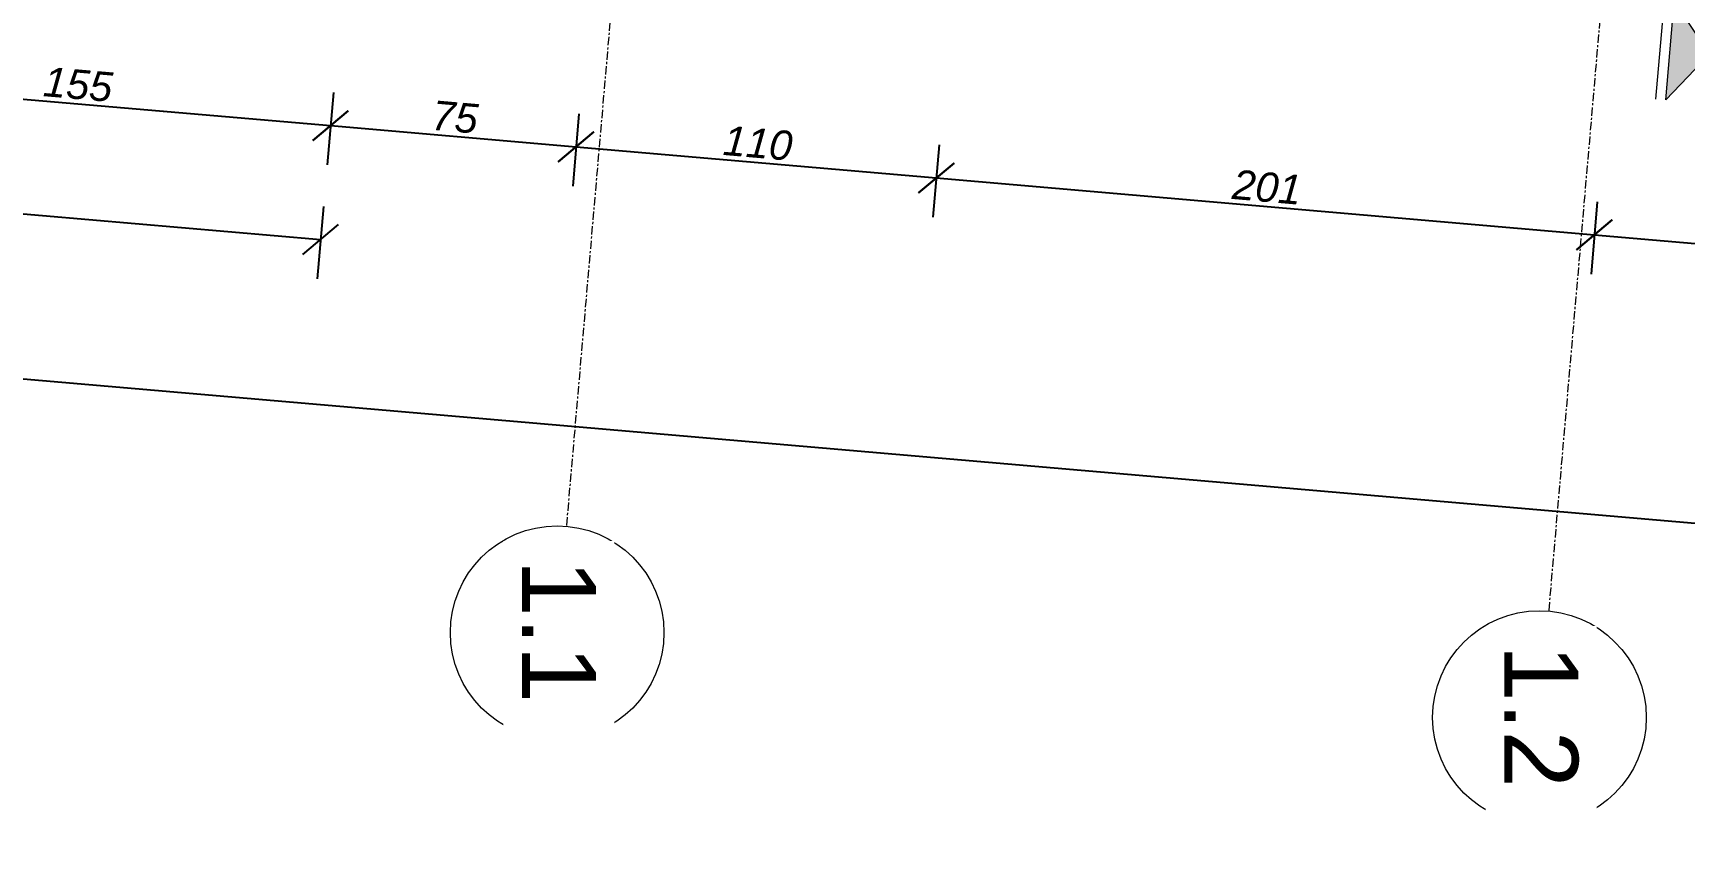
# Model space of a CAD drawing. Header units: millimetres. Extents: x -9331 to 290327, y -149899 to 15728.
# Drawn here: x 124658 to 125160, y -47852 to -47607 of the extents above; entities that cross this region are included whole.
import ezdxf

# ---------------------------------------------------------------- set-up
doc = ezdxf.new("R2010")
doc.units = ezdxf.units.MM
doc.header["$LTSCALE"] = 2
doc.linetypes.add('Grid Line', pattern=[2.2225, 1.27, -0.3175, 0.3175, -0.3175])
for name, color, linetype, lineweight in [('ENG-Grid', 11, 'Continuous', 9), ('ENG-Sec', 4, 'Continuous', 9), ('ENG_Dim', 2, 'Continuous', 9), ('ENG_Grid', 11, 'Continuous', 9)]:
    doc.layers.add(name, color=color, linetype=linetype, lineweight=lineweight)
doc.styles.add('Arial_8', font='arial.ttf', dxfattribs={"height": 22.5})
doc.styles.add('Arial_I', font='ariali.ttf', dxfattribs={"height": 9})
doc.dimstyles.new('Achbert_-_2_5mm_Arial', dxfattribs={"dimscale": 30.48, "dimtxt": 12.753242, "dimasz": 0.328084, "dimexe": 0.393701, "dimexo": 0.0625, "dimgap": 0.04101, "dimtad": 1, "dimdec": 0, "dimzin": 0, "dimdsep": 46, "dimtxsty": 'Arial_I', "dimblk1": 'OBLIQUE', "dimblk2": 'OBLIQUE', "dimsah": 1, "dimcen": 0.09, "dimazin": 0, "dimtfac": 1, "dimtdec": 4, "dimtix": 1, "dimtmove": 0, "dimatfit": 3, "dimfxl": 0.393701, "dimfxlon": 1, "dimtvp": 1, "dimtolj": 1, "dimtzin": 0, "dimarcsym": 2})

# ---------------------------------------------------------------- blocks, each defined once
blk = doc.blocks.new('Grid - M_Grid Head - Circle-3648033-02')
at = {"layer": 'ENG-Grid'}
blk.add_circle((0, 0), 0.65, dxfattribs=at)
blk = doc.blocks.new('_Oblique')
at = {"color": 0, "linetype": 'ByBlock', "lineweight": -2}
blk.add_line((-0.5, -0.5), (0.5, 0.5), dxfattribs=at)
blk = doc.blocks.new('*D6818')
at = {"layer": 'DEFPOINTS', "color": 0, "transparency": 16777216}
for p in [(124594.76, -47610.26), (124749.42, -47623.64), (124748.38, -47635.6)]:
    blk.add_point(p, dxfattribs=at)
at = {"layer": 'ENG_Dim', "color": 0, "lineweight": -2, "transparency": 16777216}
for p, q in [((124594.59, -47612.16), (124592.69, -47634.17)), ((124593.72, -47622.21), (124748.38, -47635.6)), ((124749.25, -47625.54), (124747.35, -47647.55))]:
    blk.add_line(p, q, dxfattribs=at)
at = {"layer": 'ENG_Dim', "color": 0, "lineweight": -2, "transparency": 16777216, "xscale": 9.999999999999998, "yscale": 9.999999999999998, "zscale": 9.999999999999998}
for p, rotation in [((124593.72, -47622.21), 175.0550736737537), ((124748.38, -47635.6), 355.0550736737537)]:
    blk.add_blockref('_Oblique', p, dxfattribs=dict(at, rotation=rotation))
at = {"layer": 'ENG_Dim', "color": 0, "transparency": 16777216, "insert": (124671.56, -47623.08), "char_height": 9, "width": 34.6103, "attachment_point": 5, "rotation": 355.0551, "style": 'Arial_I'}
blk.add_mtext('\\A1;155', dxfattribs=at)
blk = doc.blocks.new('*D6819')
at = {"layer": 'DEFPOINTS', "color": 0, "transparency": 16777216}
for p in [(124749.42, -47623.64), (124824.14, -47630.11), (124823.11, -47642.06)]:
    blk.add_point(p, dxfattribs=at)
at = {"layer": 'ENG_Dim', "color": 0, "lineweight": -2, "transparency": 16777216}
for p, q in [((124749.25, -47625.54), (124747.35, -47647.55)), ((124823.98, -47632), (124822.07, -47654.02)), ((124748.38, -47635.6), (124823.11, -47642.06))]:
    blk.add_line(p, q, dxfattribs=at)
at = {"layer": 'ENG_Dim', "color": 0, "lineweight": -2, "transparency": 16777216, "xscale": 9.999999999999998, "yscale": 9.999999999999998, "zscale": 9.999999999999998}
for p, rotation in [((124748.38, -47635.6), 175.0550736737537), ((124823.11, -47642.06), 355.0550736737537)]:
    blk.add_blockref('_Oblique', p, dxfattribs=dict(at, rotation=rotation))
at = {"layer": 'ENG_Dim', "color": 0, "transparency": 16777216, "insert": (124786.25, -47633.02), "char_height": 9, "width": 23.0736, "attachment_point": 5, "rotation": 355.0551, "style": 'Arial_I'}
blk.add_mtext('\\A1;75', dxfattribs=at)
blk = doc.blocks.new('*D6820')
at = {"layer": 'DEFPOINTS', "color": 0, "transparency": 16777216}
for p in [(124824.14, -47630.11), (124933.73, -47639.59), (124932.7, -47651.54)]:
    blk.add_point(p, dxfattribs=at)
at = {"layer": 'ENG_Dim', "color": 0, "lineweight": -2, "transparency": 16777216}
for p, q in [((124823.98, -47632), (124822.07, -47654.02)), ((124823.11, -47642.06), (124932.7, -47651.54)), ((124933.57, -47641.49), (124931.66, -47663.5))]:
    blk.add_line(p, q, dxfattribs=at)
at = {"layer": 'ENG_Dim', "color": 0, "lineweight": -2, "transparency": 16777216, "xscale": 9.999999999999998, "yscale": 9.999999999999998, "zscale": 9.999999999999998}
for p, rotation in [((124823.11, -47642.06), 175.0550736737537), ((124932.7, -47651.54), 355.0550736737537)]:
    blk.add_blockref('_Oblique', p, dxfattribs=dict(at, rotation=rotation))
at = {"layer": 'ENG_Dim', "color": 0, "transparency": 16777216, "insert": (124878.4, -47640.98), "char_height": 9, "width": 34.6103, "attachment_point": 5, "rotation": 355.0551, "style": 'Arial_I'}
blk.add_mtext('\\A1;110', dxfattribs=at)
blk = doc.blocks.new('*D6821')
at = {"layer": 'DEFPOINTS', "color": 0, "transparency": 16777216}
for p in [(124933.73, -47639.59), (125133.98, -47656.91), (125132.95, -47668.87)]:
    blk.add_point(p, dxfattribs=at)
at = {"layer": 'ENG_Dim', "color": 0, "lineweight": -2, "transparency": 16777216}
for p, q in [((124933.57, -47641.49), (124931.66, -47663.5)), ((124932.7, -47651.54), (125132.95, -47668.87)), ((125133.82, -47658.81), (125131.91, -47680.82))]:
    blk.add_line(p, q, dxfattribs=at)
at = {"layer": 'ENG_Dim', "color": 0, "lineweight": -2, "transparency": 16777216, "xscale": 9.999999999999998, "yscale": 9.999999999999998, "zscale": 9.999999999999998}
for p, rotation in [((124932.7, -47651.54), 175.0550736737537), ((125132.95, -47668.87), 355.0550736737537)]:
    blk.add_blockref('_Oblique', p, dxfattribs=dict(at, rotation=rotation))
at = {"layer": 'ENG_Dim', "color": 0, "transparency": 16777216, "insert": (125033.33, -47654.38), "char_height": 9, "width": 34.6103, "attachment_point": 5, "rotation": 355.0551, "style": 'Arial_I'}
blk.add_mtext('\\A1;201', dxfattribs=at)
blk = doc.blocks.new('*D6822')
at = {"layer": 'DEFPOINTS', "color": 0, "transparency": 16777216}
for p in [(125133.98, -47656.91), (125243.57, -47666.4), (125242.54, -47678.35)]:
    blk.add_point(p, dxfattribs=at)
at = {"layer": 'ENG_Dim', "color": 0, "lineweight": -2, "transparency": 16777216}
for p, q in [((125133.82, -47658.81), (125131.91, -47680.82)), ((125243.41, -47668.29), (125241.5, -47690.31)), ((125132.95, -47668.87), (125242.54, -47678.35))]:
    blk.add_line(p, q, dxfattribs=at)
at = {"layer": 'ENG_Dim', "color": 0, "lineweight": -2, "transparency": 16777216, "xscale": 9.999999999999998, "yscale": 9.999999999999998, "zscale": 9.999999999999998}
for p, rotation in [((125132.95, -47668.87), 175.0550736737537), ((125242.54, -47678.35), 355.0550736737537)]:
    blk.add_blockref('_Oblique', p, dxfattribs=dict(at, rotation=rotation))
at = {"layer": 'ENG_Dim', "color": 0, "transparency": 16777216, "insert": (125188.25, -47667.79), "char_height": 9, "width": 34.6103, "attachment_point": 5, "rotation": 355.0551, "style": 'Arial_I'}
blk.add_mtext('\\A1;110', dxfattribs=at)
blk = doc.blocks.new('*D6826')
at = {"layer": 'DEFPOINTS', "color": 0, "transparency": 16777216}
for p in [(124482.4, -47635.48), (124746.42, -47658.32), (124745.38, -47670.28)]:
    blk.add_point(p, dxfattribs=at)
at = {"layer": 'ENG_Dim', "color": 0, "lineweight": -2, "transparency": 16777216}
for p, q in [((124482.24, -47637.38), (124480.34, -47659.39)), ((124481.37, -47647.44), (124745.38, -47670.28)), ((124746.25, -47660.22), (124744.35, -47682.23))]:
    blk.add_line(p, q, dxfattribs=at)
at = {"layer": 'ENG_Dim', "color": 0, "lineweight": -2, "transparency": 16777216, "xscale": 9.999999999999998, "yscale": 9.999999999999998, "zscale": 9.999999999999998}
for p, rotation in [((124481.37, -47647.44), 175.0550736737537), ((124745.38, -47670.28), 355.0550736737537)]:
    blk.add_blockref('_Oblique', p, dxfattribs=dict(at, rotation=rotation))
at = {"layer": 'ENG_Dim', "color": 0, "transparency": 16777216, "insert": (124613.88, -47653.03), "char_height": 9, "width": 34.6103, "attachment_point": 5, "rotation": 355.0551, "style": 'Arial_I'}
blk.add_mtext('\\A1;265', dxfattribs=at)
blk = doc.blocks.new('*D6828')
at = {"layer": 'DEFPOINTS', "color": 0, "transparency": 16777216}
for p in [(124478.09, -47685.29), (126007.38, -47817.61), (126006.35, -47829.56)]:
    blk.add_point(p, dxfattribs=at)
at = {"layer": 'ENG_Dim', "color": 0, "lineweight": -2, "transparency": 16777216}
for p, q in [((124477.93, -47687.19), (124476.03, -47709.2)), ((124477.06, -47697.25), (126006.35, -47829.56)), ((126007.22, -47819.51), (126005.31, -47841.52))]:
    blk.add_line(p, q, dxfattribs=at)
at = {"layer": 'ENG_Dim', "color": 0, "lineweight": -2, "transparency": 16777216, "xscale": 9.999999999999998, "yscale": 9.999999999999998, "zscale": 9.999999999999998}
for p, rotation in [((124477.06, -47697.25), 175.0550736737537), ((126006.35, -47829.56), 355.0550736737537)]:
    blk.add_blockref('_Oblique', p, dxfattribs=dict(at, rotation=rotation))
at = {"layer": 'ENG_Dim', "color": 0, "transparency": 16777216, "insert": (125242.21, -47757.58), "char_height": 9, "width": 46.1471, "attachment_point": 5, "rotation": 355.0551, "style": 'Arial_I'}
blk.add_mtext('\\A1;1535', dxfattribs=at)
blk = doc.blocks.new('Section - Head-522054-02')
at = {"layer": 'ENG-Sec'}
blk.add_hatch(color=256, dxfattribs=at).paths.add_polyline_path([(-0.6, 0.06), (-0.3, 0.3), (0, 0.06)])
for p, q in [((-0.3, 0.3), (-0.6, 0.06)), ((0, 0.06), (-0.3, 0.3)), ((-0.6, 0.06), (0, 0.06)), ((-0.6, 0), (0, 0))]:
    blk.add_line(p, q, dxfattribs=at)

msp = doc.modelspace()

# ---------------------------------------------------------------- linework, layer by layer
at = {"layer": 'ENG_Grid', "linetype": 'Grid Line'}
for p, q in [((125140.69, -44052.57), (124820.14, -47757.54)), ((125439.58, -44078.43), (125119.02, -47783.4))]:
    msp.add_line(p, q, dxfattribs=at)

# ---------------------------------------------------------------- block references
at = {"layer": 'ENG-Grid', "xscale": 49.99999999999997, "yscale": 49.99999999999997, "zscale": 49.99999999999997, "rotation": 175.0550736737607}
for p in [(124817.34, -47789.92), (125116.22, -47815.77)]:
    msp.add_blockref('Grid - M_Grid Head - Circle-3648033-02', p, dxfattribs=at)
at = {"layer": 'ENG-Sec', "extrusion": (0, 0, -1), "xscale": 49.99999999999998, "yscale": 49.99999999999998, "zscale": 49.99999999999998, "rotation": 94.94492632623952}
msp.add_blockref('Section - Head-522054-02', (-125154.26, -47597.62), dxfattribs=at)

# ---------------------------------------------------------------- dimensions: what is measured, and where the dimension line sits
at = {"layer": 'ENG_Dim'}
for base, p1, p2, override, picture, middle in [((124748.38, -47635.6), (124594.76, -47610.26), (124749.42, -47623.64), {"dimpost": '<>', "dimfxl": 155.240021}, '*D6818', (124671.56, -47623.08)), ((124823.11, -47642.06), (124749.42, -47623.64), (124824.14, -47630.11), {"dimpost": '<>', "dimfxl": 75}, '*D6819', (124786.25, -47633.02)), ((124932.7, -47651.54), (124824.14, -47630.11), (124933.73, -47639.59), {"dimpost": '<>', "dimfxl": 110}, '*D6820', (124878.4, -47640.98)), ((124745.38, -47670.28), (124482.4, -47635.48), (124746.42, -47658.32), {"dimpost": '<>', "dimfxl": 265.000021}, '*D6826', (124613.88, -47653.03)), ((125132.95, -47668.87), (124933.73, -47639.59), (125133.98, -47656.91), {"dimpost": '<>', "dimfxl": 200.999982}, '*D6821', (125033.33, -47654.38)), ((125242.54, -47678.35), (125133.98, -47656.91), (125243.57, -47666.4), {"dimpost": '<>', "dimfxl": 110}, '*D6822', (125188.25, -47667.79))]:
    dim = msp.add_linear_dim(base=base, p1=p1, p2=p2, angle=355.0551, dimstyle='Achbert_-_2_5mm_Arial', override=override, dxfattribs=at)
    dim.commit()
    dim.dimension.update_dxf_attribs({"geometry": picture, "text_midpoint": middle})

# ---------------------------------------------------------------- next in the draw order: texts
at = {"layer": 'ENG-Grid', "char_height": 22.5, "width": 53.3122, "attachment_point": 1, "rotation": 270, "style": 'Arial_8', "bg_fill": 3, "box_fill_scale": 1.25, "bg_fill_color": 256, "bg_fill_true_color": 13158600, "bg_fill_transparency": 0}
for s, insert in [('1.1', (124829.11, -47767.64)), ('1.2', (125128, -47793.5))]:
    msp.add_mtext(s, dxfattribs=dict(at, insert=insert))

# ---------------------------------------------------------------- next in the draw order: dimensions: what is measured, and where the dimension line sits
at = {"layer": 'ENG_Dim'}
dim = msp.add_linear_dim(base=(126006.35, -47829.56), p1=(124478.09, -47685.29), p2=(126007.38, -47817.61), angle=355.0551, dimstyle='Achbert_-_2_5mm_Arial', override={"dimpost": '<>', "dimfxl": 1535}, dxfattribs=at)
dim.commit()
dim.dimension.update_dxf_attribs({"geometry": '*D6828', "text_midpoint": (125242.21, -47757.58)})

doc.saveas('drawing.dxf')
